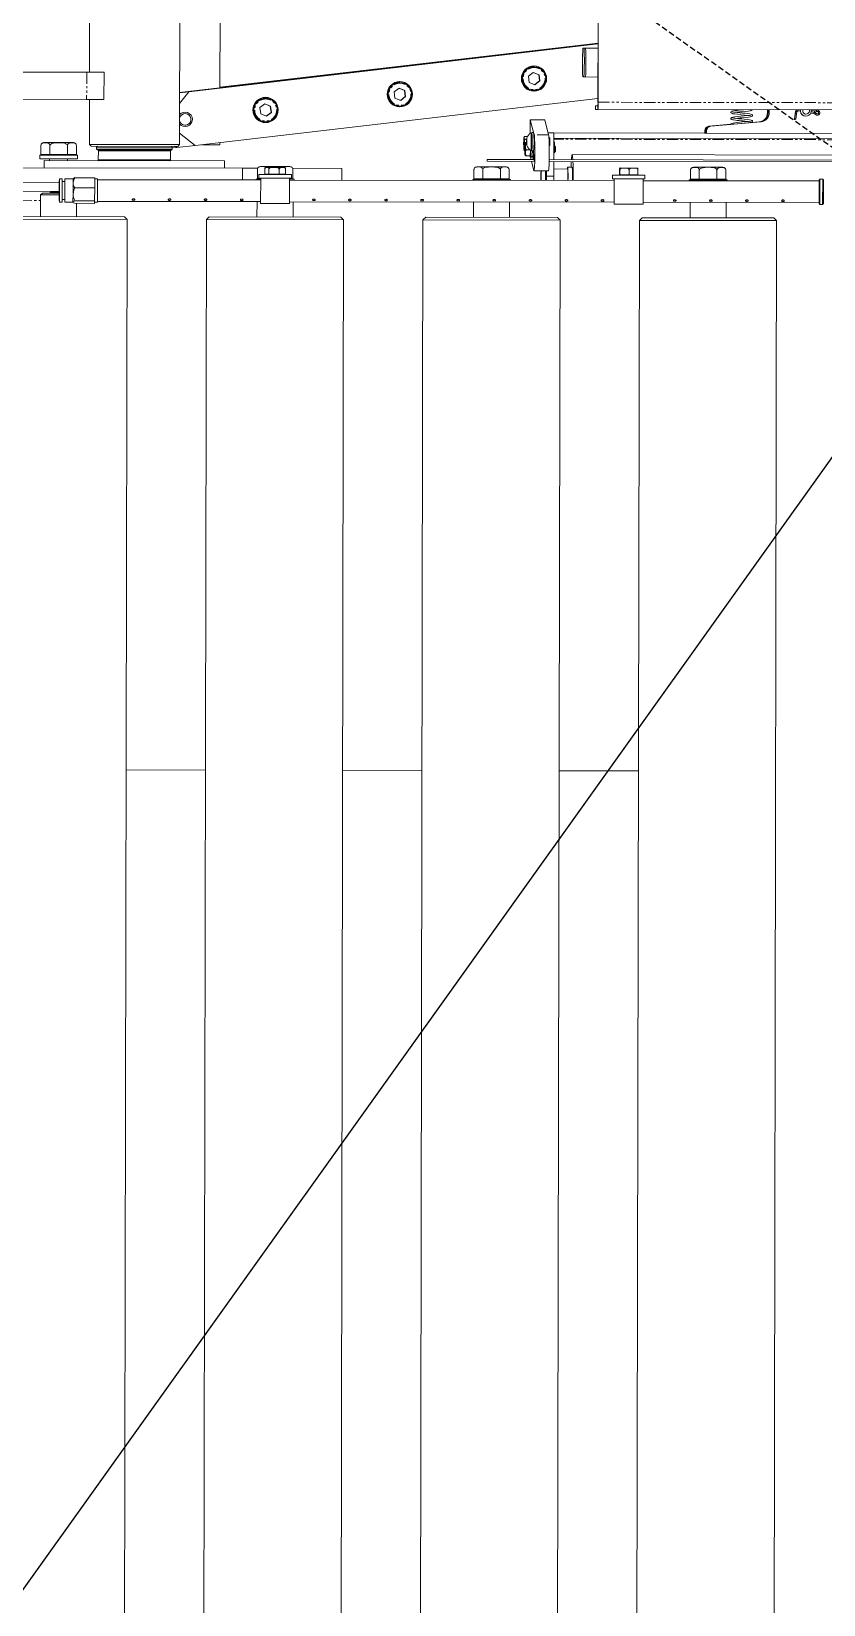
# Model space of a CAD drawing. Header units: millimetres. Extents: x -383313 to -161684, y -117025 to 99224.
# Drawn here: x -325222 to -324783, y 31522 to 32393 of the extents above; entities that cross this region are included whole.
import ezdxf

# ---------------------------------------------------------------- set-up
doc = ezdxf.new("R2010")
doc.units = ezdxf.units.MM
doc.header["$MEASUREMENT"] = 0
for name, pattern in [('AM_ISO08W050x2', [9, 6, -0.75, 1.5, -0.75]), ('NASCOSTA2', [4.7625, 3.175, -1.5875]), ('PHANTOM', [12.7, 6.35, -1.27, 1.27, -1.27, 1.27, -1.27])]:
    doc.linetypes.add(name, pattern=pattern)
doc.layers.get('Defpoints').update_dxf_attribs({"color": 31})
doc.layers.add('AM_5', color=3, linetype='Continuous', lineweight=25)
doc.layers.add('P-0000', color=7, linetype='Continuous')
doc.layers.add('P-4ECA', color=7, linetype='Continuous')
doc.dimstyles.new('AM_ISO', dxfattribs={"dimtxt": 3.5, "dimasz": 2.5, "dimexe": 1, "dimexo": 1, "dimgap": 1.5, "dimtad": 1, "dimdsep": 46, "dimtxsty": 'Standard', "dimcen": 0, "dimclrd": 256, "dimclre": 256, "dimclrt": 2, "dimadec": 0, "dimazin": 2, "dimtp": 0.1, "dimtm": 0.1, "dimtfac": 0.71, "dimtmove": 0, "dimatfit": 3, "dimfxl": 1, "dimtzin": 0, "dimlwd": -1, "dimlwe": -1, "dimarcsym": 0})

# ---------------------------------------------------------------- blocks, each defined once
blk = doc.blocks.new('*D168')
at = {"layer": 'AM_5', "transparency": 16777216}
for p, q in [((2170.33, 1608.77), (1662.33, 898.12)), ((438.77, -813.52), (1601.85, 813.52)), ((378.29, -898.12), (317.81, -982.73))]:
    blk.add_line(p, q, dxfattribs=at)
blk.add_arc((1020.31, 0), 1000, 324.74482, 56.67567, dxfattribs=at)
for points in [[(1648.23, 908.2), (1676.43, 888.04), (1601.85, 813.52)], [(364.19, -888.04), (392.39, -908.2), (438.77, -813.52)]]:
    blk.add_solid(points, dxfattribs=at)
at = {"layer": 'Defpoints', "color": 0, "transparency": 16777216}
for p in [(1601.85, 813.52), (438.77, -813.52)]:
    blk.add_point(p, dxfattribs=at)
at = {"layer": 'AM_5', "color": 6, "transparency": 16777216, "insert": (1863.47, 1380.69), "char_height": 156, "attachment_point": 5, "rotation": 54.44113}
blk.add_mtext('∅2000', dxfattribs=at)
blk = doc.blocks.new('A$C16512043')
at = {"color": 7, "linetype": 'Continuous', "lineweight": 15}
for p, q in [((-103, 714.5), (-103, 646.5)), ((-53, 606.5), (-53, 714.5)), ((-30.68, 677.69), (-30.68, 637.97)), ((178.88, 630.39), (178.88, 674.39)), ((178.98, 630.39), (178.98, 674.39)), ((-53, 635.32), (178.88, 662.85)), ((-47.88, 635.85), (178.88, 662.78)), ((178.88, 663.21), (-30.68, 638.33)), ((178.88, 663.14), (-30.68, 638.26)), ((171.08, 660.39), (170.44, 660.39)), ((171.96, 660.39), (171.08, 660.39)), ((178.88, 660.39), (171.96, 660.39)), ((-157.96, 646.5), (-104.53, 646.5)), ((-104.53, 646.5), (-94.93, 646.5)), ((-94.93, 646.5), (-94.93, 631.5)), ((143, 646.9), (140.26, 644.78)), ((142.92, 646.84), (145.98, 645.58)), ((143, 646.9), (146.2, 645.58)), ((143.44, 649.96), (143.15, 649.96)), ((145.98, 645.58), (146.2, 645.58)), ((146.44, 642.15), (145.98, 645.58)), ((146.66, 642.15), (146.2, 645.58)), ((68.62, 638.06), (65.88, 635.95)), ((68.54, 638.01), (71.6, 636.75)), ((68.62, 638.06), (71.82, 636.75)), ((69.06, 641.13), (68.77, 641.13)), ((71.6, 636.75), (71.82, 636.75)), ((72.06, 633.31), (71.6, 636.75)), ((72.27, 633.31), (71.82, 636.75)), ((140.26, 644.78), (140.72, 641.35)), ((143.92, 640.03), (140.72, 641.35)), ((143.15, 636.96), (143.44, 636.96)), ((146.44, 642.15), (143.77, 640.09)), ((146.66, 642.15), (143.92, 640.03)), ((146.44, 642.15), (146.66, 642.15)), ((170.44, 644.39), (171.08, 644.39)), ((171.08, 644.39), (171.96, 644.39)), ((171.96, 644.39), (178.88, 644.39)), ((-157.96, 631.5), (-104.53, 631.5)), ((-104.53, 631.5), (-94.93, 631.5)), ((-103, 631.5), (-103, 606.5)), ((-47.88, 635.85), (-53, 629.35)), ((-53, 635.27), (-47.88, 635.85)), ((178.88, 632.57), (-44.35, 606.06)), ((-5.76, 629.23), (-8.5, 627.12)), ((-5.84, 629.17), (-2.78, 627.91)), ((-5.76, 629.23), (-2.56, 627.91)), ((-5.32, 632.3), (-5.61, 632.3)), ((-2.78, 627.91), (-2.56, 627.91)), ((-2.32, 624.48), (-2.78, 627.91)), ((-2.11, 624.48), (-2.56, 627.91)), ((65.88, 635.95), (66.34, 632.52)), ((69.54, 631.2), (66.34, 632.52)), ((68.77, 628.13), (69.06, 628.13)), ((72.06, 633.31), (69.39, 631.26)), ((72.27, 633.31), (69.54, 631.2)), ((72.06, 633.31), (72.27, 633.31)), ((177.44, 628.39), (177.44, 626.39)), ((178.78, 628.39), (177.44, 628.39)), ((177.44, 628.39), (177.44, 628.39)), ((-49.92, 624.5), (-49.98, 624.5)), ((-8.5, 627.12), (-8.04, 623.68)), ((-4.84, 622.37), (-8.04, 623.68)), ((-5.61, 619.3), (-5.32, 619.3)), ((-2.32, 624.48), (-4.99, 622.42)), ((-2.11, 624.48), (-4.84, 622.37)), ((-2.32, 624.48), (-2.11, 624.48)), ((141.31, 613.03), (141.39, 620.63)), ((141.39, 620.63), (143.55, 612.22)), ((149.38, 620.63), (141.39, 620.63)), ((149.38, 620.63), (151.54, 612.22)), ((178.78, 626.39), (177.44, 626.39)), ((177.44, 626.39), (177.44, 626.39)), ((718.07, 626.39), (178.78, 626.39)), ((241.21, 617.24), (269.07, 619.7)), ((241.38, 617.24), (269.25, 619.7)), ((253.94, 618.44), (263.99, 619.32)), ((263.96, 619.31), (254, 618.43)), ((264, 619.33), (268.22, 619.7)), ((268.41, 619.7), (264.06, 619.31)), ((272.78, 624.68), (272.78, 625.59)), ((272.96, 625.59), (272.98, 625.91)), ((272.96, 625.59), (272.96, 624.68)), ((272.97, 626.18), (272.97, 626.39)), ((273.62, 626.18), (273.62, 626.39)), ((273.62, 626.18), (273.64, 625.86)), ((273.63, 624.68), (273.63, 625.59)), ((273.8, 624.68), (273.8, 625.59)), ((287.74, 621.38), (287.69, 621.07)), ((287.76, 621.07), (287.69, 621.07)), ((288.42, 625.47), (287.74, 621.38)), ((287.76, 621.07), (287.82, 621.38)), ((288.5, 625.47), (287.82, 621.38)), ((288.25, 620.98), (288.49, 621.27)), ((288.49, 621.27), (289.17, 625.36)), ((289.78, 625.79), (291.09, 625.58)), ((291.14, 626.3), (290.63, 626.39)), ((291.06, 626.32), (291.07, 626.39)), ((294.03, 622.89), (294.13, 622.89)), ((296.84, 624.62), (298.61, 624.32)), ((298.77, 625.03), (297.07, 625.31)), ((298.72, 625.19), (297.09, 625.46)), ((298.8, 625.19), (297.1, 625.47)), ((298.88, 625.9), (297.11, 626.19)), ((299.1, 625.16), (299.18, 625.16)), ((-53, 612.88), (-44.35, 606.06)), ((-49.98, 616.5), (-49.92, 616.5)), ((139.85, 611.4), (138.56, 611.4)), ((142.2, 613.29), (141.69, 613.29)), ((143.2, 613.49), (142.2, 613.49)), ((151.24, 613.39), (154.47, 613.39)), ((152.19, 610.49), (151.71, 610.98)), ((154.47, 613.39), (154.47, 598.56)), ((154.47, 613.39), (321.53, 613.39)), ((154.47, 610.39), (736.99, 610.39)), ((238.08, 613.39), (238.08, 614.75)), ((238.26, 614.75), (238.27, 613.39)), ((238.93, 613.39), (238.93, 614.75)), ((239.1, 613.39), (239.1, 614.75)), ((240.36, 617.24), (252.58, 618.32)), ((252.57, 618.3), (240.54, 617.24)), ((-129.81, 600.9), (-129.81, 605.83)), ((-111.85, 607.5), (-128.15, 607.5)), ((-124.91, 600.9), (-124.91, 605.83)), ((-115.09, 600.9), (-115.09, 605.83)), ((-110.19, 600.9), (-110.19, 605.83)), ((-103, 606.5), (-102, 605.5)), ((-103, 606.5), (-53, 606.5)), ((-54, 605.5), (-102, 605.5)), ((-98.5, 605.5), (-99, 605)), ((-99, 605), (-99, 604)), ((-57, 605), (-99, 605)), ((-99, 604), (-98.5, 603.5)), ((-99, 604), (-78, 604)), ((-78, 603.5), (-98.5, 603.5)), ((-97.5, 603.5), (-98, 603)), ((-98, 603), (-98, 598)), ((-58, 603), (-98, 603)), ((-78, 604), (-57, 604)), ((-57.5, 603.5), (-78, 603.5)), ((-58, 603), (-58.5, 603.5)), ((-58, 598), (-58, 603)), ((-57, 605), (-57.5, 605.5)), ((-57.5, 603.5), (-57, 604)), ((-57, 604.92), (-55.1, 605.15)), ((-57, 604), (-57, 605)), ((-54.79, 604.9), (-55.55, 605.5)), ((-54.53, 604.9), (-55.29, 605.5)), ((-54.79, 604.9), (-54.53, 604.9)), ((-44.35, 606.06), (-54.53, 604.9)), ((-54, 605.5), (-53, 606.5)), ((-30.68, 606.5), (-40.68, 606.5)), ((-30.68, 607.69), (-30.68, 606.5)), ((138.66, 607.13), (138.68, 606.86)), ((139.37, 609.83), (138.75, 609.83)), ((139.35, 608.07), (139.14, 608.07)), ((139.36, 607.67), (139.35, 607.67)), ((139.41, 609.95), (139.37, 608.4)), ((139.37, 608.4), (139.41, 606.95)), ((139.37, 608.4), (139.54, 608.4)), ((139.5, 610.04), (139.41, 609.95)), ((139.41, 609.95), (139.5, 609.95)), ((139.41, 606.95), (139.5, 607.04)), ((141.27, 603.99), (139.43, 603.99)), ((139.54, 608.58), (139.5, 610.04)), ((139.5, 607.04), (139.54, 608.58)), ((141.34, 600.71), (141.46, 603.85)), ((141.69, 603.7), (142.2, 603.69)), ((142.2, 603.49), (143.2, 603.49)), ((143, 599.08), (142.34, 601.64)), ((142.36, 602.39), (142.89, 602.39)), ((142.89, 602.4), (143.13, 602.81)), ((151.92, 606.22), (152.19, 606.5)), ((154.7, 608.69), (154.47, 608.92)), ((154.6, 606.38), (154.47, 606.16)), ((154.47, 602.62), (154.6, 602.4)), ((154.64, 606.39), (154.61, 606.39)), ((154.61, 602.39), (154.64, 602.39)), ((154.95, 606.08), (154.64, 606.39)), ((154.64, 602.39), (154.95, 602.7)), ((155.05, 605.92), (154.95, 606.08)), ((154.95, 602.7), (155.05, 602.86)), ((155.06, 605.96), (155.04, 605.93)), ((155.04, 602.85), (155.06, 602.82)), ((155.34, 605.69), (155.07, 605.96)), ((155.07, 602.82), (155.34, 603.09)), ((726.86, 601.39), (164.6, 601.39)), ((-163, 593.5), (-18, 593.5)), ((-130.5, 600.5), (-130.5, 598.5)), ((-109.5, 600.5), (-130.5, 600.5)), ((-109.5, 598.5), (-130.5, 598.5)), ((-129.81, 600.9), (-124.91, 600.9)), ((-128.1, 600.9), (-128.1, 600.5)), ((-128, 597.5), (-128, 593.5)), ((-128, 597.5), (-28, 597.5)), ((-125, 598.5), (-125, 597.5)), ((-115.09, 600.9), (-124.91, 600.9)), ((-110.19, 600.9), (-115.09, 600.9)), ((-115, 597.5), (-115, 598.5)), ((-111.9, 600.5), (-111.9, 600.9)), ((-109.5, 598.5), (-109.5, 600.5)), ((-98, 598), (-97.5, 597.5)), ((-98, 598), (-68.21, 598)), ((-68.21, 598), (-58, 598)), ((-58.5, 597.5), (-58, 598)), ((-28, 597.5), (-28, 593.5)), ((-28, 597.5), (-28, 593.5)), ((-18, 593.5), (-18, 587)), ((-18, 593.5), (-18, 587)), ((-18, 593.5), (-9.68, 593.5)), ((-9.81, 587.9), (-9.81, 592.83)), ((8.15, 594.5), (-8.15, 594.5)), ((-5.74, 590.3), (-5.74, 593)), ((4.77, 594), (-4.77, 594)), ((-3.43, 590.3), (-3.43, 593)), ((2.31, 590.3), (2.31, 593)), ((5.74, 590.3), (5.74, 593)), ((9.68, 593.5), (37, 593.5)), ((9.81, 587.9), (9.81, 592.83)), ((37, 593.5), (37, 587)), ((37, 593.5), (37, 587)), ((110.19, 587.9), (110.19, 592.83)), ((128.15, 594.5), (111.85, 594.5)), ((115.09, 587.9), (115.09, 592.83)), ((143.62, 598.56), (117.54, 598.56)), ((117.54, 597.56), (143.51, 597.56)), ((124.91, 587.9), (124.91, 592.83)), ((129.81, 587.9), (129.81, 592.83)), ((141.34, 600.71), (139.31, 600.71)), ((141.36, 599.89), (142.16, 599.89)), ((141.82, 598.56), (141.48, 599.89)), ((143.35, 592.61), (142.08, 597.56)), ((151.89, 597.56), (731.76, 597.56)), ((731.76, 598.56), (151.91, 598.56)), ((154.47, 597.56), (154.47, 589.39)), ((162.1, 593.39), (154.47, 593.39)), ((164.6, 594.39), (162.1, 594.39)), ((190.9, 590.3), (190.9, 593)), ((191.11, 590.3), (191.11, 593)), ((200.77, 594), (191.23, 594)), ((196.21, 590.3), (196.21, 593)), ((201.1, 590.3), (201.1, 593)), ((230.19, 587.9), (230.19, 592.83)), ((248.15, 594.5), (231.85, 594.5)), ((235.09, 587.9), (235.09, 592.83)), ((244.91, 587.9), (244.91, 592.83)), ((249.81, 587.9), (249.81, 592.83)), ((-119.75, 585.5), (-810, 585.5)), ((-119.49, 587.5), (-119.75, 586.05)), ((-119.75, 579.38), (-119.75, 586.05)), ((-118, 587.5), (-119.49, 587.5)), ((-119.49, 574.5), (-119.49, 587.5)), ((-118, 578.91), (-118, 587.5)), ((-116.5, 586.05), (-118, 586.05)), ((-112, 587.5), (-116.5, 587.5)), ((-116.5, 578.91), (-116.5, 587.5)), ((-111.85, 587.65), (-112, 587.5)), ((-112, 585.29), (-112, 587.5)), ((-112, 578.91), (-112, 585.29)), ((-111, 588.11), (-111, 588.1)), ((-100, 588.11), (-111, 588.11)), ((-111, 588.1), (-100, 588.1)), ((-100, 588.1), (-100, 588.11)), ((-100, 588.1), (-100, 582.47)), ((-98.5, 587.4), (-100, 587.4)), ((-98.5, 587.4), (-98.5, 578.94)), ((-8, 587), (-98.5, 587)), ((-10.5, 587.5), (-10.5, 587)), ((-8.1, 587.5), (-10.5, 587.5)), ((-9.81, 587.9), (-8, 587.9)), ((-9, 590), (-9, 588)), ((9, 590), (-9, 590)), ((-8, 588), (-9, 588)), ((-8.1, 587.9), (-8.1, 587.5)), ((-8, 588), (8, 588)), ((-8, 574), (-8, 588)), ((-3.43, 590.3), (-5.74, 590.3)), ((-4.91, 590), (-4.91, 590.3)), ((-4.65, 590.3), (-4.65, 590)), ((2.31, 590.3), (-3.43, 590.3)), ((2.31, 590.3), (5.74, 590.3)), ((4.65, 590), (4.65, 590.3)), ((4.91, 590), (4.91, 590.3)), ((9, 588), (8, 588)), ((8, 574), (8, 588)), ((9.81, 587.9), (8, 587.9)), ((188, 587), (8, 587)), ((8.1, 587.5), (8.1, 587.9)), ((10.5, 587.5), (8.1, 587.5)), ((9, 588), (9, 590)), ((10.5, 587), (10.5, 587.5)), ((109.5, 587.5), (109.5, 587)), ((130.5, 587.5), (109.5, 587.5)), ((110.19, 587.9), (115.09, 587.9)), ((111.9, 587.9), (111.9, 587.5)), ((124.91, 587.9), (115.09, 587.9)), ((129.81, 587.9), (124.91, 587.9)), ((128.1, 587.5), (128.1, 587.9)), ((130.5, 587), (130.5, 587.5)), ((143.45, 592.42), (151.44, 592.42)), ((147.33, 590.88), (147.28, 589.38)), ((147.28, 589.38), (147.33, 587.88)), ((147.28, 589.38), (147.46, 589.38)), ((147.42, 590.9), (147.33, 590.88)), ((147.33, 590.88), (147.42, 590.88)), ((147.33, 587.88), (147.42, 587.9)), ((147.46, 589.4), (147.42, 590.9)), ((147.42, 587.9), (147.46, 589.4)), ((150.48, 592.42), (150.48, 589.39)), ((187, 590), (187, 588)), ((205, 590), (187, 590)), ((188, 588), (187, 588)), ((188, 574), (188, 588)), ((188, 588), (204, 588)), ((191.11, 590.3), (190.9, 590.3)), ((196.21, 590.3), (191.11, 590.3)), ((191.35, 590.3), (191.35, 590)), ((196.21, 590.3), (201.1, 590.3)), ((200.65, 590), (200.65, 590.3)), ((205, 588), (204, 588)), ((204, 574), (204, 588)), ((301.5, 587), (204, 587)), ((205, 588), (205, 590)), ((229.5, 587.5), (229.5, 587)), ((250.5, 587.5), (229.5, 587.5)), ((230.19, 587.9), (235.09, 587.9)), ((231.9, 587.9), (231.9, 587.5)), ((244.91, 587.9), (235.09, 587.9)), ((249.81, 587.9), (244.91, 587.9)), ((248.1, 587.5), (248.1, 587.9)), ((250.5, 587), (250.5, 587.5)), ((302, 588), (301.5, 587.5)), ((301.5, 574.5), (301.5, 587.5)), ((303.5, 588), (302, 588)), ((302, 588), (302, 574)), ((304, 587.5), (303.5, 588)), ((303.5, 574), (303.5, 588)), ((304, 587.5), (304, 574.5)), ((-119.75, 580.5), (-810, 580.5)), ((-129, 579.5), (-130, 578.5)), ((-130, 578.5), (-130, 566.5)), ((-129.81, 578.5), (-130, 578.5)), ((-119.75, 578.5), (-129.81, 578.5)), ((-129, 579.5), (-119.75, 579.5)), ((-124, 580.2), (-125, 579.62)), ((-125, 579.62), (-125, 579.5)), ((-125, 579.62), (-119.75, 579.62)), ((-124.52, 580.5), (-124, 580.2)), ((-124, 580.2), (-119.75, 580.2)), ((-119.75, 575.95), (-119.75, 579.38)), ((-119.75, 575.95), (-119.49, 574.5)), ((-118, 574.5), (-118, 578.91)), ((-118, 575.95), (-116.5, 575.95)), ((-116.5, 574.5), (-116.5, 578.91)), ((-112, 574.62), (-112, 578.91)), ((-100, 582.47), (-111, 582.47)), ((-111, 582.47), (-111, 582.45)), ((-111, 582.45), (-100, 582.45)), ((-100, 575.37), (-111, 575.37)), ((-111, 575.37), (-111, 575.35)), ((-111, 575.35), (-100, 575.35)), ((-100, 582.45), (-100, 582.47)), ((-100, 582.45), (-100, 575.37)), ((-100, 575.35), (-100, 575.37)), ((-100, 575.35), (-100, 573.89)), ((-98.5, 578.94), (-98.5, 574.6)), ((-119.49, 574.5), (-118, 574.5)), ((-116.5, 574.5), (-112, 574.5)), ((-112, 574.5), (-112, 574.62)), ((-112, 574.5), (-111.85, 574.35)), ((-111, 573.89), (-111.64, 574.2)), ((-100, 573.89), (-111, 573.89)), ((-110, 566.5), (-110, 573.89)), ((-100, 574.6), (-98.5, 574.6)), ((-98.5, 575), (-8, 575)), ((-10, 575), (-10, 566.5)), ((-8, 574), (8, 574)), ((8, 575), (188, 575)), ((10, 566.5), (10, 575)), ((110, 575), (110, 566.5)), ((130, 566.5), (130, 575)), ((188, 574), (204, 574)), ((204, 575), (301.5, 575)), ((230, 575), (230, 566.5)), ((250, 566.5), (250, 575)), ((301.5, 574.5), (302, 574)), ((302, 574), (303.5, 574)), ((303.5, 574), (304, 574.5)), ((-82, 565), (-158, 565)), ((-83.5, 566.5), (-156.5, 566.5)), ((-82, 565), (-83.5, 566.5)), ((-82, -532), (-82, 565)), ((-36.5, 566.5), (-38, 565)), ((-38, 565), (-38, -532)), ((38, 565), (-38, 565)), ((36.5, 566.5), (-36.5, 566.5)), ((38, 565), (36.5, 566.5)), ((38, -532), (38, 565)), ((83.5, 566.5), (82, 565)), ((82, 565), (82, -532)), ((158, 565), (82, 565)), ((156.5, 566.5), (83.5, 566.5)), ((158, 565), (156.5, 566.5)), ((158, -532), (158, 565)), ((203.5, 566.5), (202, 565)), ((202, 565), (202, -532)), ((278, 565), (202, 565)), ((276.5, 566.5), (203.5, 566.5)), ((278, 565), (276.5, 566.5)), ((278, -532), (278, 565)), ((-38, 260), (-82, 260)), ((82, 260), (38, 260)), ((202, 260), (158, 260))]:
    blk.add_line(p, q, dxfattribs=at)
at = {"color": 7, "linetype": 'PHANTOM', "lineweight": 0}
for p, q in [((-104.53, 646.5), (-104.53, 631.5)), ((177.44, 628.39), (177.44, 626.39)), ((178.78, 628.39), (178.78, 626.39)), ((178.88, 630.39), (178.98, 630.39)), ((178.98, 630.39), (718.27, 630.39)), ((268.41, 619.7), (268.22, 619.7)), ((269.25, 619.7), (269.07, 619.7)), ((272.96, 625.59), (272.78, 625.59)), ((272.78, 624.68), (272.96, 624.68)), ((272.97, 626.18), (273.62, 626.18)), ((273.8, 625.59), (273.63, 625.59)), ((273.63, 624.68), (273.8, 624.68)), ((288.5, 625.47), (288.42, 625.47)), ((298.8, 625.19), (298.72, 625.19)), ((151.54, 612.22), (143.55, 612.22)), ((238.26, 614.75), (238.08, 614.75)), ((239.1, 614.75), (238.93, 614.75)), ((240.36, 617.24), (240.54, 617.24)), ((241.21, 617.24), (241.38, 617.24)), ((138.04, 604.93), (138.01, 604.54)), ((363.11, 609.89), (154.47, 609.89)), ((143.05, 599.08), (143, 599.08)), ((150.48, 589.39), (154.47, 589.39)), ((-230, 575.5), (-130, 575.5))]:
    blk.add_line(p, q, dxfattribs=at)
at = {"color": 7, "linetype": 'Continuous', "lineweight": 15, "flags": 128}
for points in [[(261.81, 623.28), (261.55, 623.25), (259.84, 623.07), (257.94, 622.88), (256.19, 622.7), (254.74, 622.53), (253.69, 622.36), (253, 622.16), (252.6, 621.78), (252.57, 621.65), (252.59, 621.44), (252.76, 621.19), (252.93, 621.08), (253.14, 621.01)], [(259.46, 626.39), (258.44, 626.29), (257.12, 626.16), (255.96, 626.04), (255.01, 625.92), (253.72, 625.72), (253.05, 625.54), (252.74, 625.35), (252.58, 625.06), (252.58, 624.84), (252.67, 624.66), (253.01, 624.4), (253.65, 624.21), (254.72, 624.04), (256.28, 623.85), (258.17, 623.66), (260.03, 623.48), (261.65, 623.3), (262.87, 623.14), (263.52, 623.02), (263.64, 623.01)], [(261.79, 619.92), (260.74, 619.8), (258.99, 619.62), (257.32, 619.46), (255.87, 619.31), (254.72, 619.17), (253.88, 619.04), (253.02, 618.81), (252.7, 618.59), (252.58, 618.32)], [(252.93, 621.17), (252.92, 621.1), (253.14, 620.98), (253.58, 620.86), (254.23, 620.75), (255.05, 620.63), (256.02, 620.52), (257.09, 620.41), (258.21, 620.3), (259.33, 620.19), (260.42, 620.08), (261.42, 619.97), (262.3, 619.86), (263.02, 619.75), (263.54, 619.65), (263.85, 619.54), (263.94, 619.44), (263.94, 619.44)], [(264.19, 620.4), (263.81, 620.6), (262.85, 620.79), (261.5, 620.96), (259.97, 621.12), (258.44, 621.27), (257.04, 621.41), (255.85, 621.54), (254.9, 621.65), (254.2, 621.75), (253.76, 621.83), (253.45, 621.9), (253.45, 621.9)], [(255.3, 621.6), (255.32, 621.6), (256.45, 621.73), (257.62, 621.85), (258.77, 621.96), (260.81, 622.17), (262.34, 622.35), (263.33, 622.5), (263.93, 622.65), (264.26, 622.79), (264.45, 622.97), (264.56, 623.28), (264.52, 623.49), (264.09, 623.86), (262.9, 624.14), (261.88, 624.28), (260.52, 624.43), (258.97, 624.58), (257.46, 624.73), (256.09, 624.87), (254.95, 625), (254.1, 625.13), (253.62, 625.22), (253.47, 625.25), (253.47, 625.24)], [(255.3, 624.96), (256.09, 625.05), (257.33, 625.18), (258.84, 625.33), (260.51, 625.5), (262.15, 625.68), (263.48, 625.89), (263.91, 625.99), (264.14, 626.11)], [(263.42, 626.39), (263.66, 626.33), (263.89, 626.23), (263.89, 626.16)], [(263.7, 619.22), (263.9, 619.27), (264.18, 619.43)], [(263.94, 619.31), (264.23, 619.4), (264.44, 619.58), (264.55, 619.8), (264.55, 620.03), (264.47, 620.23), (264.32, 620.38), (263.96, 620.53)], [(287.69, 621.07), (287.9, 621.03), (288.08, 621.01), (288.2, 620.99), (288.25, 620.98), (288.23, 620.99), (288.12, 621.01), (287.96, 621.03), (287.76, 621.07)], [(296.05, 625.59), (296.03, 626.31), (296, 626.39)], [(138.75, 609.83), (138.63, 609.84), (138.53, 609.86), (138.39, 609.91), (138.22, 610.03), (138.04, 610.39), (138, 611.04), (138.06, 611.17), (138.23, 611.33), (138.33, 611.37), (138.47, 611.39), (138.56, 611.4)], [(139.55, 609.64), (139.52, 610.22), (139.48, 610.55), (139.44, 610.56), (139.4, 610.25), (139.37, 609.68), (139.35, 608.93), (139.35, 608.11), (139.36, 607.35), (139.39, 606.76), (139.43, 606.44), (139.47, 606.43), (139.51, 606.73), (139.54, 607.3), (139.56, 608.06), (139.56, 608.88), (139.55, 609.64)], [(141.69, 603.7), (141.74, 603.76), (141.81, 604.15), (141.86, 604.86), (141.91, 605.84), (141.94, 607.02), (141.95, 608.31), (141.94, 609.61), (141.92, 610.83), (141.88, 611.87), (141.82, 612.67), (141.76, 613.15), (141.69, 613.29), (141.69, 613.29)], [(142.13, 613.29), (142.18, 613.48), (142.25, 613.4), (142.32, 612.96), (142.37, 612.19), (142.42, 611.14), (142.45, 609.9), (142.46, 608.55), (142.45, 607.2), (142.42, 605.95), (142.38, 604.88), (142.32, 604.08), (142.26, 603.61), (142.19, 603.5), (142.13, 603.69)], [(143.55, 612.22), (143.65, 611.66), (143.74, 610.73), (143.81, 609.49), (143.88, 607.97), (143.93, 606.24), (143.95, 604.37), (143.96, 602.41), (143.95, 600.46), (143.93, 598.59), (143.88, 596.86), (143.81, 595.34), (143.74, 594.1), (143.65, 593.18), (143.55, 592.61), (143.45, 592.42), (143.35, 592.61)], [(151.54, 612.22), (151.64, 611.66), (151.73, 610.73), (151.8, 609.49), (151.87, 607.97), (151.92, 606.24), (151.94, 604.37), (151.95, 602.41), (151.94, 600.46), (151.91, 598.59), (151.87, 596.86), (151.8, 595.34), (151.73, 594.1), (151.64, 593.18), (151.54, 592.61), (151.44, 592.42)], [(-124.91, 605.83), (-124.93, 606.12), (-125, 606.38), (-125.17, 606.72), (-125.54, 607.09), (-126.72, 607.44), (-128.43, 607.38), (-128.91, 607.24), (-129.44, 606.86), (-129.62, 606.6), (-129.76, 606.26), (-129.81, 605.97), (-129.81, 605.83)], [(-124.91, 605.83), (-124.87, 606.09), (-124.74, 606.35), (-124.43, 606.68), (-123.75, 607.05), (-121.72, 607.42), (-120, 607.46), (-118.33, 607.42), (-116.67, 607.18), (-115.97, 606.93), (-115.36, 606.48), (-115.18, 606.2), (-115.09, 605.87), (-115.09, 605.83)], [(-115.09, 605.83), (-115.07, 606.12), (-115, 606.38), (-114.83, 606.72), (-114.46, 607.09), (-113.28, 607.44), (-111.57, 607.38), (-111.09, 607.24), (-110.56, 606.86), (-110.38, 606.6), (-110.24, 606.26), (-110.19, 605.97), (-110.19, 605.83)], [(137.92, 603.88), (137.94, 603.81), (137.96, 603.77)], [(138.4, 605.68), (138.25, 605.51), (138.07, 604.94), (138.05, 603.94), (138.1, 603.74), (138.28, 603.5), (138.38, 603.43), (138.52, 603.39), (138.61, 603.38)], [(138.41, 606.06), (138.28, 606.29), (138.13, 607.12), (138.11, 607.83), (138.2, 609.15), (138.31, 609.47), (138.45, 609.68), (138.57, 609.78), (138.68, 609.82), (138.75, 609.83)], [(138.39, 604.12), (138.39, 603.45), (138.41, 602.96)], [(139.14, 608.07), (139.03, 608.07), (138.93, 608.07), (138.8, 608.05), (138.67, 608.02), (138.57, 607.93), (138.7, 607.76), (138.79, 607.73), (139, 607.69), (139.11, 607.68), (139.25, 607.67), (139.35, 607.67)], [(139.43, 603.99), (139.33, 603.97), (139.22, 603.93), (139.09, 603.83), (138.93, 603.6), (138.76, 602.92), (138.72, 602.35), (138.78, 601.26), (138.88, 601), (139.01, 600.83), (139.13, 600.75), (139.24, 600.71), (139.31, 600.71)], [(139.43, 603.99), (139.32, 604.01), (139.21, 604.06), (139.07, 604.18), (138.92, 604.45), (138.76, 605.31), (138.77, 606.82), (138.83, 607.12), (139.01, 607.5), (139.12, 607.6), (139.25, 607.66), (139.35, 607.67)], [(141.59, 603.77), (141.58, 603.3), (141.56, 602.11), (141.52, 601.11), (141.46, 600.37), (141.4, 599.96), (141.33, 599.91), (141.27, 600.23), (141.22, 600.71)], [(152.24, 606.82), (152.21, 606.53), (152.19, 606.5)], [(154.64, 606.39), (154.66, 606.34), (154.7, 606.01)], [(155.06, 605.96), (155.08, 605.92), (155.11, 605.67)], [(155.34, 605.69), (155.35, 605.66), (155.38, 605.45)], [(-5.29, 593.83), (-5.54, 594.09), (-6.72, 594.44), (-8.43, 594.38), (-8.91, 594.24), (-9.44, 593.86), (-9.62, 593.6), (-9.76, 593.26), (-9.81, 592.97), (-9.81, 592.83)], [(-5.74, 593), (-5.74, 593.01), (-5.72, 593.18), (-5.68, 593.36), (-5.59, 593.57), (-5.38, 593.79), (-4.58, 593.97), (-3.78, 593.79), (-3.63, 593.65), (-3.5, 593.41), (-3.45, 593.24), (-3.43, 593.04), (-3.43, 593)], [(-3.84, 594), (-3.75, 594.05), (-1.72, 594.42), (0, 594.46), (1.67, 594.42), (3.33, 594.18), (3.83, 594)], [(-3.43, 593), (-3.4, 593.17), (-3.32, 593.33), (-3.11, 593.53), (-2.67, 593.75), (-1.28, 593.96), (-0.1, 593.97), (0.7, 593.92), (1.57, 593.75), (1.87, 593.61), (2.14, 593.4), (2.25, 593.23), (2.31, 593.03), (2.31, 593)], [(5.74, 593), (5.72, 593.17), (5.67, 593.33), (5.55, 593.53), (5.29, 593.75), (4.45, 593.96), (3.75, 593.97), (3.27, 593.92), (2.75, 593.75), (2.57, 593.61), (2.41, 593.4), (2.34, 593.23), (2.31, 593.03), (2.31, 593)], [(5.3, 593.84), (5.54, 594.09), (6.72, 594.44), (8.43, 594.38), (8.91, 594.24), (9.44, 593.86), (9.62, 593.6), (9.76, 593.26), (9.81, 592.97), (9.81, 592.83)], [(115.09, 592.83), (115.07, 593.12), (115, 593.38), (114.83, 593.72), (114.46, 594.09), (113.28, 594.44), (111.57, 594.38), (111.09, 594.24), (110.56, 593.86), (110.38, 593.6), (110.24, 593.26), (110.19, 592.97), (110.19, 592.83)], [(115.09, 592.83), (115.13, 593.09), (115.26, 593.35), (115.57, 593.68), (116.25, 594.05), (118.28, 594.42), (120, 594.46), (121.67, 594.42), (123.33, 594.18), (124.03, 593.93), (124.64, 593.48), (124.82, 593.2), (124.91, 592.87), (124.91, 592.83)], [(117.53, 597.67), (117.52, 597.82), (117.52, 598.01), (117.52, 598.2), (117.52, 598.38), (117.53, 598.5), (117.54, 598.55), (117.55, 598.53), (117.56, 598.44), (117.57, 598.29), (117.57, 598.1), (117.57, 597.91), (117.56, 597.73), (117.56, 597.61), (117.55, 597.56), (117.54, 597.58), (117.53, 597.67)], [(124.91, 592.83), (124.93, 593.12), (125, 593.38), (125.17, 593.72), (125.54, 594.09), (126.72, 594.44), (128.43, 594.38), (128.91, 594.24), (129.44, 593.86), (129.62, 593.6), (129.76, 593.26), (129.81, 592.97), (129.81, 592.83)], [(139.31, 600.71), (139.19, 600.71), (139.09, 600.71), (138.95, 600.73), (138.78, 600.76), (138.59, 600.85), (138.57, 600.95)], [(161.95, 593.39), (161.95, 593.42), (162.01, 594.07), (162.08, 594.37), (162.15, 594.3), (162.22, 593.87), (162.28, 593.11), (162.32, 592.07)], [(164.2, 598.56), (164.27, 599.52), (164.37, 600.49), (164.47, 601.11), (164.58, 601.38), (164.68, 601.28), (164.79, 600.83), (164.89, 600.02), (164.98, 598.9), (165, 598.56)], [(165.05, 597.56), (165.06, 597.48), (165.12, 595.82)], [(191, 593.96), (191, 593.97), (191.08, 593.79), (191.09, 593.65), (191.1, 593.41), (191.11, 593.24), (191.11, 593.04), (191.11, 593)], [(191.11, 593), (191.14, 593.17), (191.21, 593.33), (191.39, 593.53), (191.78, 593.75), (193.02, 593.96), (194.07, 593.97), (194.78, 593.92), (195.55, 593.75), (195.82, 593.61), (196.06, 593.4), (196.16, 593.23), (196.21, 593.03), (196.21, 593)], [(201.1, 593), (201.08, 593.17), (201.01, 593.33), (200.83, 593.53), (200.46, 593.75), (199.27, 593.96), (198.27, 593.97), (197.58, 593.92), (196.85, 593.75), (196.59, 593.61), (196.36, 593.4), (196.26, 593.23), (196.21, 593.03), (196.21, 593)], [(235.09, 592.83), (235.07, 593.12), (235, 593.38), (234.83, 593.72), (234.46, 594.09), (233.28, 594.44), (231.57, 594.38), (231.09, 594.24), (230.56, 593.86), (230.38, 593.6), (230.24, 593.26), (230.19, 592.97), (230.19, 592.83)], [(235.09, 592.83), (235.13, 593.09), (235.26, 593.35), (235.57, 593.68), (236.25, 594.05), (238.28, 594.42), (240, 594.46), (241.67, 594.42), (243.33, 594.18), (244.03, 593.93), (244.64, 593.48), (244.82, 593.2), (244.91, 592.87), (244.91, 592.83)], [(244.91, 592.83), (244.93, 593.12), (245, 593.38), (245.17, 593.72), (245.54, 594.09), (246.72, 594.44), (248.43, 594.38), (248.91, 594.24), (249.44, 593.86), (249.62, 593.6), (249.76, 593.26), (249.81, 592.97), (249.81, 592.83)], [(-112, 585.29), (-111.6, 587.04), (-111, 588.1)], [(-111, 588.11), (-111.64, 587.8), (-111.82, 587.63)], [(147.47, 590.45), (147.44, 591.07), (147.4, 591.42), (147.36, 591.47), (147.32, 591.2), (147.29, 590.66), (147.27, 589.92), (147.27, 589.1), (147.28, 588.33), (147.31, 587.71), (147.35, 587.36), (147.39, 587.31), (147.43, 587.58), (147.46, 588.12), (147.48, 588.86), (147.48, 589.68), (147.47, 590.45)], [(150.48, 589.39), (150.47, 587.68), (150.46, 587)], [(154.47, 589.39), (154.46, 587.68), (154.45, 587)], [(-112, 578.91), (-111.6, 581.12), (-111, 582.45)], [(-112, 574.62), (-111.6, 575.08), (-111, 575.35)], [(-79.25, 575.99), (-79.21, 576.13), (-79.09, 576.26), (-78.9, 576.36), (-78.67, 576.43), (-78.42, 576.44), (-78.18, 576.39), (-77.97, 576.3), (-77.82, 576.17), (-77.75, 576.03), (-77.77, 575.9), (-77.86, 575.78), (-78.03, 575.69), (-78.25, 575.63), (-78.5, 575.61), (-78.75, 575.63), (-78.96, 575.69), (-79.13, 575.78), (-79.23, 575.9), (-79.25, 575.99)], [(-59.25, 575.99), (-59.21, 576.13), (-59.09, 576.26), (-58.9, 576.36), (-58.67, 576.43), (-58.42, 576.44), (-58.18, 576.39), (-57.97, 576.3), (-57.82, 576.17), (-57.75, 576.03), (-57.77, 575.9), (-57.86, 575.78), (-58.03, 575.69), (-58.25, 575.63), (-58.5, 575.61), (-58.75, 575.63), (-58.96, 575.69), (-59.13, 575.78), (-59.23, 575.9), (-59.25, 575.99)], [(-39.25, 575.99), (-39.21, 576.13), (-39.09, 576.26), (-38.9, 576.36), (-38.67, 576.43), (-38.42, 576.44), (-38.18, 576.39), (-37.97, 576.3), (-37.82, 576.17), (-37.75, 576.03), (-37.77, 575.9), (-37.86, 575.78), (-38.03, 575.69), (-38.25, 575.63), (-38.5, 575.61), (-38.75, 575.63), (-38.96, 575.69), (-39.13, 575.78), (-39.23, 575.9), (-39.25, 575.99)], [(-19.25, 575.99), (-19.21, 576.13), (-19.09, 576.26), (-18.9, 576.36), (-18.67, 576.43), (-18.42, 576.44), (-18.18, 576.39), (-17.97, 576.3), (-17.82, 576.17), (-17.75, 576.03), (-17.77, 575.9), (-17.86, 575.78), (-18.03, 575.69), (-18.25, 575.63), (-18.5, 575.61), (-18.75, 575.63), (-18.96, 575.69), (-19.13, 575.78), (-19.23, 575.9), (-19.25, 575.99)], [(20.75, 575.99), (20.79, 576.13), (20.91, 576.26), (21.1, 576.36), (21.33, 576.43), (21.58, 576.44), (21.82, 576.39), (22.03, 576.3), (22.18, 576.17), (22.25, 576.03), (22.23, 575.9), (22.14, 575.78), (21.97, 575.69), (21.75, 575.63), (21.5, 575.61), (21.25, 575.63), (21.04, 575.69), (20.87, 575.78), (20.77, 575.9), (20.75, 575.99)], [(40.75, 575.99), (40.79, 576.13), (40.91, 576.26), (41.1, 576.36), (41.33, 576.43), (41.58, 576.44), (41.82, 576.39), (42.03, 576.3), (42.18, 576.17), (42.25, 576.03), (42.23, 575.9), (42.14, 575.78), (41.97, 575.69), (41.75, 575.63), (41.5, 575.61), (41.25, 575.63), (41.04, 575.69), (40.87, 575.78), (40.77, 575.9), (40.75, 575.99)], [(60.75, 575.99), (60.79, 576.13), (60.91, 576.26), (61.1, 576.36), (61.33, 576.43), (61.58, 576.44), (61.82, 576.39), (62.03, 576.3), (62.18, 576.17), (62.25, 576.03), (62.23, 575.9), (62.14, 575.78), (61.97, 575.69), (61.75, 575.63), (61.5, 575.61), (61.25, 575.63), (61.04, 575.69), (60.87, 575.78), (60.77, 575.9), (60.75, 575.99)], [(80.75, 575.99), (80.79, 576.13), (80.91, 576.26), (81.1, 576.36), (81.33, 576.43), (81.58, 576.44), (81.82, 576.39), (82.03, 576.3), (82.18, 576.17), (82.25, 576.03), (82.23, 575.9), (82.14, 575.78), (81.97, 575.69), (81.75, 575.63), (81.5, 575.61), (81.25, 575.63), (81.04, 575.69), (80.87, 575.78), (80.77, 575.9), (80.75, 575.99)], [(100.75, 575.99), (100.79, 576.13), (100.91, 576.26), (101.1, 576.36), (101.33, 576.43), (101.58, 576.44), (101.82, 576.39), (102.03, 576.3), (102.18, 576.17), (102.25, 576.03), (102.23, 575.9), (102.14, 575.78), (101.97, 575.69), (101.75, 575.63), (101.5, 575.61), (101.25, 575.63), (101.04, 575.69), (100.87, 575.78), (100.77, 575.9), (100.75, 575.99)], [(120.75, 575.99), (120.79, 576.13), (120.91, 576.26), (121.1, 576.36), (121.33, 576.43), (121.58, 576.44), (121.82, 576.39), (122.03, 576.3), (122.18, 576.17), (122.25, 576.03), (122.23, 575.9), (122.14, 575.78), (121.97, 575.69), (121.75, 575.63), (121.5, 575.61), (121.25, 575.63), (121.04, 575.69), (120.87, 575.78), (120.77, 575.9), (120.75, 575.99)], [(140.75, 575.99), (140.79, 576.13), (140.91, 576.26), (141.1, 576.36), (141.33, 576.43), (141.58, 576.44), (141.82, 576.39), (142.03, 576.3), (142.18, 576.17), (142.25, 576.03), (142.23, 575.9), (142.14, 575.78), (141.97, 575.69), (141.75, 575.63), (141.5, 575.61), (141.25, 575.63), (141.04, 575.69), (140.87, 575.78), (140.77, 575.9), (140.75, 575.99)], [(160.75, 575.99), (160.79, 576.13), (160.91, 576.26), (161.1, 576.36), (161.33, 576.43), (161.58, 576.44), (161.82, 576.39), (162.03, 576.3), (162.18, 576.17), (162.25, 576.03), (162.23, 575.9), (162.14, 575.78), (161.97, 575.69), (161.75, 575.63), (161.5, 575.61), (161.25, 575.63), (161.04, 575.69), (160.87, 575.78), (160.77, 575.9), (160.75, 575.99)], [(180.75, 575.99), (180.79, 576.13), (180.91, 576.26), (181.1, 576.36), (181.33, 576.43), (181.58, 576.44), (181.82, 576.39), (182.03, 576.3), (182.18, 576.17), (182.25, 576.03), (182.23, 575.9), (182.14, 575.78), (181.97, 575.69), (181.75, 575.63), (181.5, 575.61), (181.25, 575.63), (181.04, 575.69), (180.87, 575.78), (180.77, 575.9), (180.75, 575.99)], [(220.75, 575.99), (220.79, 576.13), (220.91, 576.26), (221.1, 576.36), (221.33, 576.43), (221.58, 576.44), (221.82, 576.39), (222.03, 576.3), (222.18, 576.17), (222.25, 576.03), (222.23, 575.9), (222.14, 575.78), (221.97, 575.69), (221.75, 575.63), (221.5, 575.61), (221.25, 575.63), (221.04, 575.69), (220.87, 575.78), (220.77, 575.9), (220.75, 575.99)], [(240.75, 575.99), (240.79, 576.13), (240.91, 576.26), (241.1, 576.36), (241.33, 576.43), (241.58, 576.44), (241.82, 576.39), (242.03, 576.3), (242.18, 576.17), (242.25, 576.03), (242.23, 575.9), (242.14, 575.78), (241.97, 575.69), (241.75, 575.63), (241.5, 575.61), (241.25, 575.63), (241.04, 575.69), (240.87, 575.78), (240.77, 575.9), (240.75, 575.99)], [(260.75, 575.99), (260.79, 576.13), (260.91, 576.26), (261.1, 576.36), (261.33, 576.43), (261.58, 576.44), (261.82, 576.39), (262.03, 576.3), (262.18, 576.17), (262.25, 576.03), (262.23, 575.9), (262.14, 575.78), (261.97, 575.69), (261.75, 575.63), (261.5, 575.61), (261.25, 575.63), (261.04, 575.69), (260.87, 575.78), (260.77, 575.9), (260.75, 575.99)], [(280.75, 575.99), (280.79, 576.13), (280.91, 576.26), (281.1, 576.36), (281.33, 576.43), (281.58, 576.44), (281.82, 576.39), (282.03, 576.3), (282.18, 576.17), (282.25, 576.03), (282.23, 575.9), (282.14, 575.78), (281.97, 575.69), (281.75, 575.63), (281.5, 575.61), (281.25, 575.63), (281.04, 575.69), (280.87, 575.78), (280.77, 575.9), (280.75, 575.99)], [(-111.82, 574.37), (-111.98, 574.53), (-112, 574.62)]]:
    blk.add_lwpolyline(points, dxfattribs=at)
at = {"color": 7, "linetype": 'PHANTOM', "lineweight": 0, "flags": 128}
blk.add_lwpolyline([(138.68, 606.86), (138.7, 606.34), (138.73, 605.34), (138.73, 604.24), (138.72, 603.15), (138.69, 602.2), (138.65, 601.49), (138.6, 601.08), (138.54, 601.04), (138.48, 601.36), (138.44, 602.01), (138.41, 602.92), (138.39, 603.98), (138.39, 605.09), (138.41, 606.13), (138.45, 606.97), (138.5, 607.54), (138.55, 607.76), (138.61, 607.62), (138.66, 607.13), (138.66, 607.13)], dxfattribs=at)
at = {"color": 7, "linetype": 'Continuous', "lineweight": 15}
for centre, radius in [((143.4, 643.46), 6.99), ((143.44, 643.46), 6.5), ((69.02, 634.63), 6.99), ((69.06, 634.63), 6.5), ((-5.36, 625.79), 6.99), ((-5.32, 625.79), 6.5)]:
    blk.add_circle(centre, radius, dxfattribs=at)
at = {"color": 7, "linetype": 'PHANTOM', "lineweight": 0}
for centre in [(143.46, 643.46), (69.08, 634.63), (-5.3, 625.79)]:
    blk.add_circle(centre, 6.1, dxfattribs=at)
at = {"color": 7, "linetype": 'Continuous', "lineweight": 15}
for centre, radius, start, end in [((322.84, 652.39), 152.61, 176.99517, 183.00483), ((18.68, 652.39), 152.61, 356.99517, 3.00483), ((-1.46, 652.39), 173.6, 357.35873, 2.64127), ((143.16, 643.46), 6.5, 90.06249, 217.63239), ((143.14, 643.46), 7, 270.05613, 89.94387), ((68.77, 634.63), 6.5, 90.06249, 217.63239), ((68.76, 634.63), 7, 270.05613, 89.94387), ((143.15, 643.45), 6.49, 217.58506, 269.99029), ((-5.61, 625.8), 6.5, 90.06249, 217.63239), ((-5.62, 625.8), 7, 270.05613, 89.94387), ((68.77, 634.62), 6.49, 217.58506, 269.99029), ((159.33, 629.39), 19.68, 351.2218, 2.90566), ((169.05, 629.89), 9.84, 351.2218, 2.90566), ((-49.92, 620.5), 4, 288.65915, 140.26843), ((-49.88, 620.5), 3.2, 288.63477, 167.09731), ((-49.88, 620.5), 3.2, 192.81028, 288.67295), ((-5.61, 625.79), 6.49, 217.58506, 269.99029), ((263.84, 626.71), 0.714, 272.68575, 332.97217), ((267.78, 624.68), 5, 275.07187, 0.06324), ((267.97, 624.68), 5, 275.07187, 0.06324), ((268.63, 624.68), 5, 275.07187, 0.06324), ((268.81, 624.68), 5, 275.07187, 0.06324), ((275.28, 625.59), 2.5, 161.47547, 180.03061), ((275.47, 626.18), 2.5, 179.9934, 222.54313), ((276.13, 625.59), 2.5, 161.47547, 180.03061), ((276.31, 625.59), 2.5, 161.47547, 180.03061), ((285.01, 603.51), 18.1, 78.90326, 81.0557), ((289.65, 625.27), 1.25, 116.55422, 170.55827), ((289.74, 625.27), 1.25, 116.55422, 170.55827), ((289.69, 625.27), 0.532, 80.59105, 170.65258), ((294.03, 625.89), 3, 185.83214, 269.95788), ((295.71, 625.59), 4.63, 170.07335, 180.06108), ((294.13, 625.89), 3, 170.35916, 9.64084), ((294.23, 625.89), 1.84, 164.22151, 350.55744), ((298.35, 622.75), 1.6, 43.61614, 80.51007), ((299.1, 627.47), 2.31, 260.52002, 269.99997), ((298.39, 622.75), 2.32, 43.618, 80.51448), ((299.18, 627.47), 2.31, 260.52151, 297.43646), ((299.14, 627.47), 1.59, 260.52199, 297.43832), ((300.52, 624.81), 1.4, 223.66138, 117.41002), ((300.56, 624.81), 0.68, 223.70887, 117.38042), ((300.48, 624.81), 0.68, 273.50662, 86.49338), ((-49.92, 620.49), 3.99, 219.63045, 288.68665), ((164.77, 607.33), 27.08, 172.72768, 186.91035), ((138.47, 610.82), 0.549, 125.66336, 158.47212), ((113.92, 608.19), 24.18, 359.0818, 5.38262), ((144.71, 608.49), 5.67, 122.1814, 158.44503), ((105.44, 608.49), 37.08, 352.56139, 7.43861), ((104.88, 608.49), 38.65, 352.5663, 7.4337), ((142.83, 609.61), 8.98, 358.68111, 8.70601), ((132.76, 608.39), 19.55, 355.39658, 6.18223), ((240.58, 614.75), 2.5, 95.07187, 180.06324), ((240.76, 614.75), 2.5, 95.07187, 180.06324), ((241.43, 614.75), 2.5, 95.07187, 180.06324), ((241.6, 614.75), 2.5, 95.07187, 180.06324), ((252.02, 606.86), 11.74, 79.15913, 82.72738), ((-128.15, 605.83), 1.67, 161.04983, 184.62732), ((-128.15, 605.83), 1.67, 90, 140.97555), ((-111.85, 605.83), 1.67, 39.95324, 90), ((134.19, 604.86), 3.84, 350.94366, 358.21366), ((102.26, 607.06), 35.84, 356.28474, 1.06816), ((138.6, 604.12), 0.745, 223.72587, 271.25253), ((188.33, 604.58), 49.95, 177.85446, 180.52065), ((151.69, 602.84), 13.29, 179.46814, 188.21246), ((145.56, 606.48), 7.14, 167.95728, 180.24484), ((135.22, 606.95), 3.44, 2.27109, 9.72713), ((107.47, 604.19), 31.29, 354.62252, 2.86583), ((144.71, 608.49), 5.67, 201.55497, 237.8186), ((132.12, 603.07), 9.43, 348.47373, 4.47716), ((123.97, 602.84), 18.42, 350.78443, 2.03211), ((138.53, 603.31), 4.46, 348.11126, 2.38776), ((128.6, 601.63), 14.62, 349.9582, 7.3349), ((154.55, 599.64), 11.17, 170.24359, 185.59619), ((127.84, 599.67), 15.82, 352.40146, 6.76371), ((131.29, 607.39), 23.21, 356.99661, 3.00339), ((125.46, 607.39), 29.02, 359.18454, 0.81546), ((142.74, 604.39), 12.02, 350.46176, 9.53824), ((140.12, 604.44), 14.66, 351.95415, 6.15217), ((141.84, 607.32), 12.94, 355.48438, 6.08703), ((142.61, 604.39), 12.46, 352.20913, 7.79087), ((143.29, 604.39), 11.85, 352.59772, 7.40228), ((144.83, 604.44), 10.35, 350.99492, 6.81813), ((145.33, 604.42), 10.1, 352.44259, 5.82904), ((-8.15, 592.83), 1.67, 161.04983, 184.62732), ((-8.15, 592.83), 1.67, 90, 140.97555), ((-4.77, 593), 1, 131.94351, 133.58836), ((-4.77, 593), 1, 90, 125.23584), ((4.77, 593), 1, 46.54601, 90), ((4.78, 593.04), 0.955, 357.41869, 45.25381), ((8.15, 592.83), 1.67, 39.95324, 90), ((111.85, 592.83), 1.67, 161.04983, 184.62732), ((111.85, 592.83), 1.67, 90, 140.97555), ((128.15, 592.83), 1.67, 39.95324, 90), ((156.85, 591.96), 5.45, 355.4718, 15.18597), ((299.12, 591.34), 135.12, 177.36557, 178.70854), ((157.14, 592.52), 7.69, 356.60767, 14.0501), ((-49.45, 589.38), 214.66, 359.36509, 1.71888), ((198.97, 593.07), 8.07, 174.85386, 180.46794), ((191.23, 593), 1, 90, 103.48432), ((200.77, 593), 1, 76.54452, 90), ((198.05, 593.17), 3.06, 356.84346, 14.94618), ((231.85, 592.83), 1.67, 161.04983, 184.62732), ((231.85, 592.83), 1.67, 90, 140.97555), ((248.15, 592.83), 1.67, 39.95324, 90), ((-107.09, 585.45), 4.92, 181.88892, 217.24869), ((152.63, 589.39), 5.67, 147.7158, 158.44503), ((152.63, 589.39), 5.67, 201.55497, 204.93774), ((68.15, 589.37), 81.72, 358.338, 2.13714), ((68.65, 589.37), 81.72, 358.338, 2.13714), ((95.24, 589.4), 67.08, 357.95339, 1.82578), ((72.91, 589.38), 89.45, 358.47495, 1.72171), ((75.41, 589.38), 89.45, 358.47495, 1.72171), ((-104.67, 579.07), 7.33, 181.21844, 210.30408)]:
    blk.add_arc(centre, radius, start, end, dxfattribs=at)
at = {"color": 7, "linetype": 'PHANTOM', "lineweight": 0}
for centre, radius, start, end in [((285.66, 607.43), 18.27, 78.91612, 81.0484), ((287.8, 626.57), 2.13, 338.58762, 355.09339), ((295.78, 625.33), 3.01, 340.40045, 354.29102), ((295.48, 625.91), 3.4, 347.71381, 359.78385), ((296.77, 627.51), 4.57, 306.76648, 316.17267), ((297.07, 623.99), 3.48, 24.13037, 36.34329), ((103.74, 607.83), 34.35, 359.67471, 4.36897)]:
    blk.add_arc(centre, radius, start, end, dxfattribs=at)
at = {"layer": 'P-4ECA', "color": 1, "linetype": 'NASCOSTA2'}
blk.add_arc((0, 0), 1000, 35.86089, 144.13911, dxfattribs=at)
blk = doc.blocks.new('A$C11CE3AA3')
at = {"layer": 'P-0000', "color": 7, "linetype": 'AM_ISO08W050x2'}
blk.add_blockref('A$C16512043', (0, 0), dxfattribs=at)
blk = doc.blocks.new('A$C48DD7FF4')
at = {"layer": 'P-0000', "color": 7, "linetype": 'AM_ISO08W050x2', "rotation": 90}
blk.add_blockref('A$C11CE3AA3', (0, 0), dxfattribs=at)
blk = doc.blocks.new('A$C85faf101')
at = {"layer": 'P-0000', "color": 6, "linetype": 'NASCOSTA2'}
blk.add_line((310.51, 1326.37, 5), (1620.31, 400), dxfattribs=at)
at = {"layer": 'P-0000', "color": 7, "linetype": 'AM_ISO08W050x2', "rotation": 269.8977813728555}
blk.add_blockref('A$C48DD7FF4', (1020.31, 0, 5), dxfattribs=at)
at = {"layer": 'AM_5'}
dim = blk.add_diameter_dim_2p(p1=(438.77, -813.52), p2=(1601.85, 813.52), dimstyle='AM_ISO', override={"dimscale": 13, "dimtxt": 12, "dimasz": 8, "dimexe": 3, "dimgap": 3, "dimdec": 0, "dimclrt": 6, "dimarcsym": 1}, dxfattribs=at)
dim.commit()
dim.dimension.update_dxf_attribs({"geometry": '*D168', "text_midpoint": (1958.65, 1312.65), "dimtype": 131})

msp = doc.modelspace()

# ---------------------------------------------------------------- block references
at = {"ltscale": 100}
msp.add_blockref('A$C85faf101', (-326107.95318, 31724.05688), dxfattribs=at)

doc.saveas('drawing.dxf')
